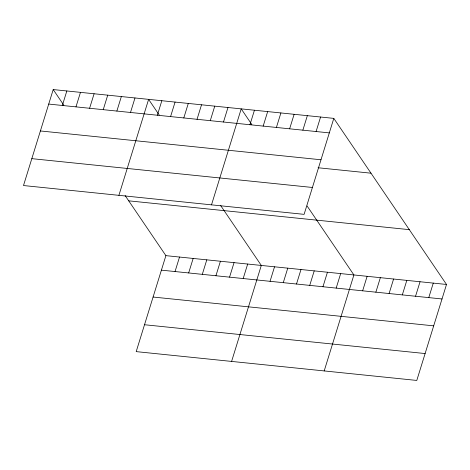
<?xml version="1.0" encoding="UTF-8"?>
<svg xmlns="http://www.w3.org/2000/svg" width="470" height="470" viewBox="0 0 470 470"><rect width="100%" height="100%" fill="white"/><g stroke="black" fill="none" stroke-linecap="round" stroke-linejoin="round"><path stroke-width="0.7" d="M53.21 89.564L23.5 185.538L304.102 214.355L333.806 118.381L53.21 89.564L63.832 105.221M62.346 105.468L66.84 90.963M75.975 106.866L80.47 92.361M89.606 108.27L94.094 93.765M103.236 109.669L107.724 95.163M116.865 111.067L121.354 96.562M130.496 112.465L134.984 97.96M118.904 195.338L148.614 99.364L159.236 115.021M157.35 115.226L161.839 100.721M170.581 116.584L175.069 102.078M183.805 117.941L188.3 103.435M197.036 119.304L201.524 104.798M125.12 195.543L165.898 255.645L136.194 351.619L416.79 380.436L446.5 284.462L333.806 118.381M210.266 120.661L214.755 106.155M175.04 271.548L179.528 257.043M223.491 122.018L227.979 107.513M188.67 272.947L193.158 258.441M211.5 204.844L241.21 108.87L251.838 124.532M202.3 274.351L206.788 259.845M249.946 124.738L254.44 110.233M215.93 275.749L220.418 261.244M263.176 126.095L267.665 111.59M229.554 277.147L234.048 262.642M276.407 127.452L280.896 112.947M243.184 278.546L247.678 264.04M289.632 128.809L294.126 114.304M302.862 130.167L307.351 115.661M231.598 361.418L261.302 265.444L220.524 205.343M316.087 131.53L320.581 117.024M270.044 281.307L274.533 266.801M283.269 282.664L287.763 268.159M296.5 284.021L300.988 269.516M309.73 285.384L314.219 270.879M322.955 286.741L327.443 272.236M336.185 288.098L340.674 273.593M324.194 370.924L353.904 274.95L307.133 206.03M362.64 290.818L367.129 276.313M375.871 292.175L380.359 277.67M389.095 293.533L393.59 279.027M402.326 294.89L406.814 280.384M415.551 296.247L420.045 281.742M428.781 297.61L433.27 283.105M48.721 104.07L329.317 132.887M40.397 130.954L320.998 159.771M318.084 167.755L370.995 173.189M31.825 158.654L312.421 187.471M128.715 200.837L409.311 229.654M165.898 255.645L446.5 284.462M161.41 270.15L442.012 298.967M153.091 297.034L433.687 325.851M144.513 324.735L425.115 353.552"/></g></svg>
